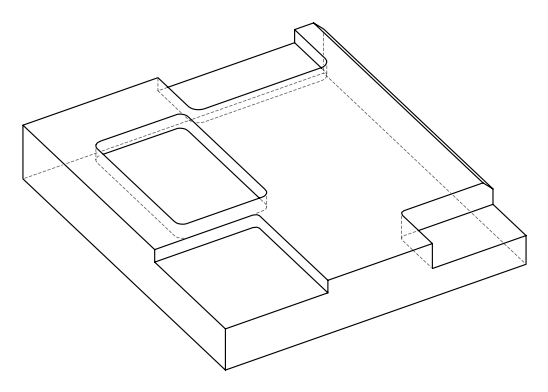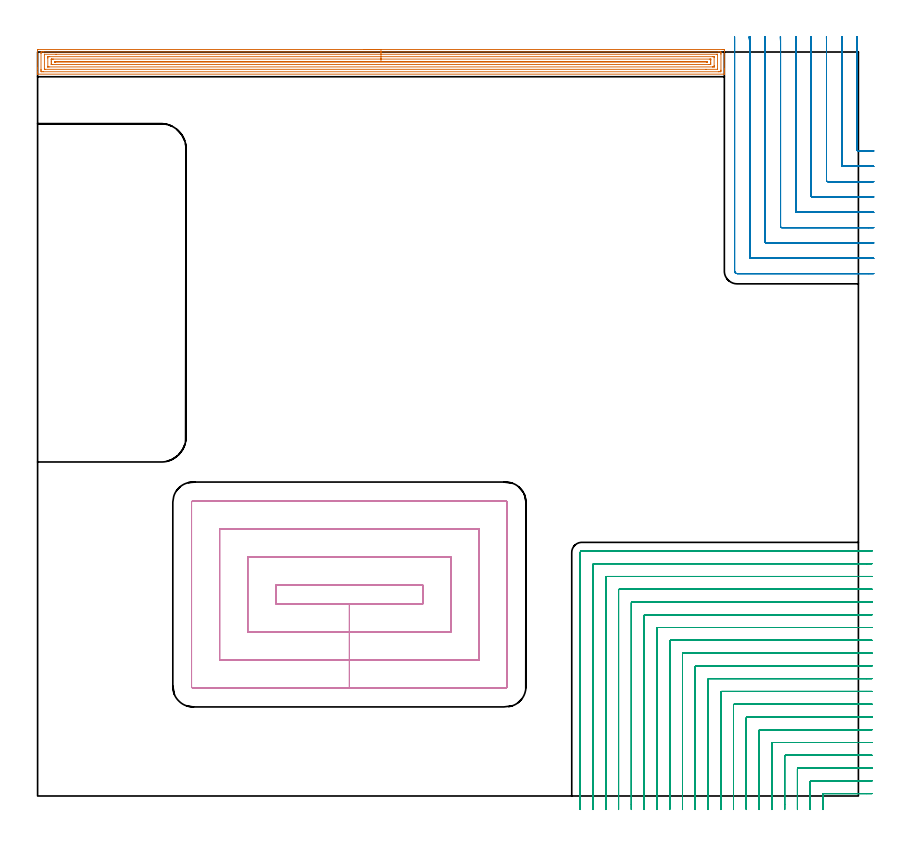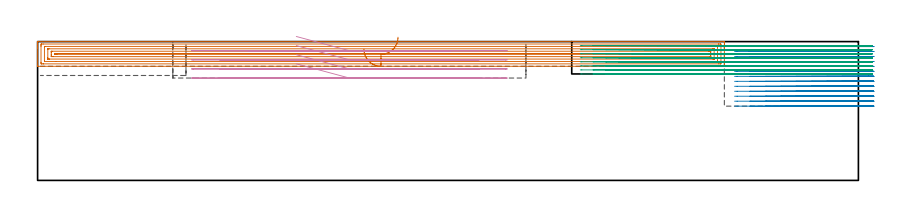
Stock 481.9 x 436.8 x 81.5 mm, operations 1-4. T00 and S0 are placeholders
(PLAN: 5 operations, 3 tool changes, 150.6 min)
(1 AREA_MILL | FG_CHAMFER_SURFACE | UGT0205_001 | 19.54 min | 43137 mm3)
(2 MILL_CORNER_NOTCH_RECTANGULAR | CORNER_NOTCH_RECTANGULAR | NXT0201_011 | Follow Part, ap 3, ae 75% | 38.18 min | 404735 mm3)
(3 MILL_CORNER_NOTCH_RECTANGULAR_1 | CORNER_NOTCH_RECTANGULAR_1 | NXT0201_013 | Follow Part, ap 2.5, ae 75% | 62.4 min | 475974 mm3)
(4 MILL_RECTANGULAR_POCKET | POCKET_RECTANGULAR_STRAIGHT | UGT0201_105 | Follow Part, ap 5.5, ae 75% | 13.49 min | 583080 mm3)
(5 MILL_SLOT | SLOT_PARTIAL_RECTANGULAR | UGT0201_105 | Follow Part, ap 5.5, ae 75% | 17.03 min | 342408 mm3)
(TOOL UGT0205_001 | Chamfer Mill 20 x 3 x 45 deg. | D20 FL50 Z2)
(TOOL NXT0201_011 | ENDMILL 12mm [2P460-1200-NA 1630] | D12 FL38 Z6)
(TOOL NXT0201_013 | ENDMILL 10mm | D10 FL30 Z4)
(TOOL UGT0201_105 | End Mill 22 mm | D22 FL25 Z2)
(OP 1 AREA_MILL)
G17 G21 G94 G90
T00 M6
G54
G17 G0 G90 X191.6 Y438.3 S1061 M3
G43 Z91.5 H0
Z77.
G94 G1 X191.638 Z76.128 F250.
X191.752 Z75.264
X191.941 Z74.412
X192.203 Z73.58
X192.537 Z72.774
X192.94 Z72.
X193.408 Z71.264
X193.94 Z70.572
X194.529 Z69.929
X195.172 Z69.34
X195.864 Z68.808
X196.6 Z68.34
X197.374 Z67.937
X198.18 Z67.603
X199.012 Z67.341
X199.863 Z67.152
X200.728 Z67.038
X201.6 Z67.
X402.008
X402.583 Y438.299 Z67.001
X403.153 Y438.294 Z67.004
X403.192 Y438.292 Z67.006
X403.197 Y437.726 Z67.571
X403.2 Y437.112 Z68.186
Y427.044 Z78.25
Y426.493 Z78.804
Y426.154 Z79.142
Y425.603 Z79.693
Y425.264 Z80.031
Y424.586 Z80.714
Y424.237 Z81.062
Y423.849 Z81.442
X403.19 Y423.803 Z81.488
X403.03 Y423.8 Z81.5
X0.17
X0.01 Y423.803 Z81.488
X0.007 Y423.847 Z81.445
X0. Y424.237 Z81.063
Y424.586 Z80.714
Y425.264 Z80.031
Y426.493 Z78.804
Y427.044 Z78.25
Y427.659 Z77.637
Y437.726 Z67.571
X0.002 Y438.004 Z67.293
X0.01 Y438.292 Z67.006
X0.298 Y438.299 Z66.999
X201.6 Y438.3 Z67.
Y436.886 Z68.414
X399.903
X400.751 Y436.882 Z68.418
X400.797 Y436.879 Z68.421
X401.19 Y436.836 Z68.464
X401.197 Y436.437 Z68.863
X401.199 Y435.946 Z69.354
X401.2 Y435.544 Z69.756
X401.199 Y426.154 Z79.146
X401.198 Y425.755 Z79.545
X401.19 Y425.264 Z80.036
X400.84 Y425.221 Z80.079
X400.797 Y425.218 Z80.082
X399.953 Y425.214 Z80.086
X399.903
X3.296
X2.449 Y425.218 Z80.082
X2.403 Y425.221 Z80.079
X2.01 Y425.264 Z80.036
X2.003 Y425.663 Z79.637
X2.001 Y426.154 Z79.146
X2. Y426.556 Z78.744
X2.001 Y435.946 Z69.354
X2.002 Y436.346 Z68.954
X2.01 Y436.836 Z68.464
X2.36 Y436.88 Z68.42
X2.403 Y436.882 Z68.418
X3.247 Y436.886 Z68.414
X3.296
X201.6
Y435.472 Z69.828
X398.593 Y435.471 Z69.829
X399.01 Y435.47 Z69.83
X399.149 Y435.467 Z69.833
X399.19 Y435.465 Z69.835
X399.195 Y435.371 Z69.929
X399.199 Y435.245 Z70.055
Y426.856 Z78.444
X399.19 Y426.667 Z78.633
X399.184 Y426.635 Z78.665
X399.166 Y426.632 Z78.668
X399.114 Y426.629 Z78.671
X392.407 Y426.628 Z78.672
X4.607 Y426.629 Z78.671
X4.19 Y426.63 Z78.67
X4.051 Y426.632 Z78.668
X4.01 Y426.635 Z78.665
X4.005 Y426.729 Z78.571
X4.001 Y426.855 Z78.445
Y435.244 Z70.056
X4.01 Y435.433 Z69.867
X4.016 Y435.466 Z69.834
X4.034 Y435.468 Z69.832
X4.085 Y435.471 Z69.829
X10.82 Y435.472 Z69.828
X201.6
Y434.057 Z71.243
X396.439
X397.134 Y434.055 Z71.245
X397.173 Y434.053 Z71.247
X397.189 Y434.051 Z71.249
X397.191 Y434.032 Z71.268
X397.196 Y433.928 Z71.372
X397.199 Y433.718 Z71.582
X397.2 Y428.848 Z76.452
X397.198 Y428.391 Z76.909
X397.195 Y428.175 Z77.125
X397.19 Y428.067 Z77.233
X397.187 Y428.049 Z77.251
X397.166 Y428.047 Z77.253
X397.113 Y428.045 Z77.255
X396.33 Y428.043 Z77.257
X396.222
X6.761
X6.066 Y428.045 Z77.255
X6.027 Y428.047 Z77.253
X6.011 Y428.049 Z77.251
X6.008 Y428.068 Z77.232
X6.004 Y428.173 Z77.127
X6.001 Y428.382 Z76.918
X6. Y433.252 Z72.048
X6.002 Y433.709 Z71.591
X6.005 Y433.925 Z71.375
X6.01 Y434.033 Z71.267
X6.013 Y434.051 Z71.249
X6.034 Y434.053 Z71.247
X6.087 Y434.055 Z71.245
X6.87 Y434.057 Z71.243
X6.978
X201.6
Y432.643 Z72.657
X394.544
X395.182 Y432.64 Z72.66
X395.185 Y432.637 Z72.663
X395.195 Y432.626 Z72.674
X395.198 Y432.385 Z72.915
X395.2 Y431.732 Z73.568
Y430.841 Z74.459
Y429.952 Z75.348
X395.197 Y429.715 Z75.585
X395.193 Y429.551 Z75.749
X395.19 Y429.476 Z75.824
X395.061 Y429.464 Z75.836
X394.8 Y429.46 Z75.84
X394.544 Y429.458 Z75.842
X393.909 Y429.457 Z75.843
X8.656
X8.018 Y429.46 Z75.84
X8.015 Y429.463 Z75.837
X8.005 Y429.474 Z75.826
X8.002 Y429.715 Z75.585
X8. Y430.368 Z74.932
Y431.259 Z74.041
Y432.149 Z73.151
X8.003 Y432.385 Z72.915
X8.006 Y432.549 Z72.751
X8.01 Y432.624 Z72.676
X8.139 Y432.636 Z72.664
X8.4 Y432.64 Z72.66
X8.656 Y432.642 Z72.658
X9.291 Y432.643 Z72.657
X201.6
Y431.229 Z74.071
X392.757 Y431.228 Z74.072
X393.026 Y431.227 Z74.073
X393.134 Y431.224 Z74.076
X393.182 Y431.222 Z74.078
X393.19 Y431.198 Z74.102
X393.198 Y431.056 Z74.244
Y430.992 Z74.308
X393.194 Y430.91 Z74.39
X393.19 Y430.878 Z74.422
X393.184 Y430.876 Z74.424
X393.158 Y430.874 Z74.426
X392.933 Y430.872 Z74.428
X392.757 Y430.871 Z74.429
X10.443
X10.174 Y430.873 Z74.427
X10.066 Y430.876 Z74.424
X10.018 Y430.878 Z74.422
X10.01 Y430.902 Z74.398
X10.004 Y431.042 Z74.258
X10.01 Y431.185 Z74.115
X10.016 Y431.222 Z74.078
X10.084 Y431.224 Z74.076
X10.443 Y431.227 Z74.073
X11.336 Y431.229 Z74.071
X201.6
X202.472 Z74.109
X203.336 Z74.223
X204.188 Z74.412
X205.02 Z74.674
X205.826 Z75.008
X206.6 Z75.411
X207.336 Z75.88
X208.028 Z76.411
X208.671 Z77.
X209.26 Z77.643
X209.791 Z78.335
X210.26 Z79.071
X210.663 Z79.845
X210.997 Z80.651
X211.259 Z81.483
X211.448 Z82.335
X211.562 Z83.2
X211.6 Z84.071
G0 Z91.5
M5
M2
(OP 2 MILL_CORNER_NOTCH_RECTANGULAR)
G17 G21 G94 G90
T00 M6
G54
G17 G0 G90 X481.12 Y445.799 S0 M3
G43 Z91.5 H1
Z78.585
G94 G1 X481.184 Y442.8 F250.
G2 X481.2 Y441.272 R72. F500.
G1 Y379.294
G3 X481.794 Y378.7 R0.6
G1 X487.9
X490.9 F250.
G0 Z91.5
X472.109 Y445.799
Z78.585
G1 X472.181 Y442.8
G2 X472.2 Y441.272 R63. F500.
G1 Y370.294
G3 X472.794 Y369.7 R0.6
G1 X487.9
X490.9 F250.
G0 Z91.5
X463.093 Y445.799
Z78.585
G1 X463.178 Y442.8
G2 X463.2 Y441.272 R54. F500.
G1 Y361.295
G3 X463.795 Y360.7 R0.6
G1 X487.9
X490.9 F250.
G0 Z91.5
X454.072 Y445.798
Z78.585
G1 X454.174 Y442.8
G2 X454.2 Y441.272 R45. F500.
G1 Y352.295
G3 X454.795 Y351.7 R0.6
G1 X487.9
X490.9 F250.
G0 Z91.5
X445.04 Y445.797
Z78.585
G1 X445.168 Y442.8
G2 X445.2 Y441.272 R36. F500.
G1 Y343.295
G3 X445.795 Y342.7 R0.6
G1 X487.9
X490.9 F250.
G0 Z91.5
X435.987 Y445.795
Z78.585
G1 X436.157 Y442.8
G2 X436.2 Y441.272 R27. F500.
G1 Y334.295
G3 X436.795 Y333.7 R0.6
G1 X487.9
X490.9 F250.
G0 Z91.5
X426.88 Y445.789
Z78.585
G1 X427.135 Y442.8
G2 X427.2 Y441.272 R18. F500.
G1 Y325.296
G3 X427.796 Y324.7 R0.6
G1 X487.9
X490.9 F250.
G0 Z91.5
X417.56 Y445.756
Z78.585
G1 X418.069 Y442.8
G2 X418.2 Y441.272 R9. F500.
G1 Y316.296
G3 X418.796 Y315.7 R0.6
G1 X487.9
X490.9 F250.
G0 Z91.5
X409.2 Y444.272
Z78.585
G1 Y441.272
Y308.2 F500.
G3 X410.7 Y306.7 R1.5
G1 X487.9
X490.9 F250.
G0 Z91.5
X481.124 Y445.799
Z75.669
G1 X481.185 Y442.8
G2 X481.2 Y441.333 R72. F500.
G1 Y379.294
G3 X481.794 Y378.7 R0.6
G1 X487.9
X490.9 F250.
G0 Z91.5
X472.113 Y445.799
Z75.669
G1 X472.183 Y442.8
G2 X472.2 Y441.333 R63. F500.
G1 Y370.294
G3 X472.794 Y369.7 R0.6
G1 X487.9
X490.9 F250.
G0 Z91.5
X463.099 Y445.799
Z75.669
G1 X463.18 Y442.8
G2 X463.2 Y441.333 R54. F500.
G1 Y361.295
G3 X463.795 Y360.7 R0.6
G1 X487.9
X490.9 F250.
G0 Z91.5
X454.078 Y445.798
Z75.669
G1 X454.176 Y442.8
G2 X454.2 Y441.333 R45. F500.
G1 Y352.295
G3 X454.795 Y351.7 R0.6
G1 X487.9
X490.9 F250.
G0 Z91.5
X445.048 Y445.797
Z75.669
G1 X445.17 Y442.8
G2 X445.2 Y441.333 R36. F500.
G1 Y343.295
G3 X445.795 Y342.7 R0.6
G1 X487.9
X490.9 F250.
G0 Z91.5
X435.997 Y445.796
Z75.669
G1 X436.16 Y442.8
G2 X436.2 Y441.333 R27. F500.
G1 Y334.295
G3 X436.795 Y333.7 R0.6
G1 X487.9
X490.9 F250.
G0 Z91.5
X426.896 Y445.79
Z75.669
G1 X427.14 Y442.8
G2 X427.2 Y441.333 R18. F500.
G1 Y325.296
G3 X427.796 Y324.7 R0.6
G1 X487.9
X490.9 F250.
G0 Z91.5
X417.591 Y445.76
Z75.669
G1 X418.08 Y442.8
G2 X418.2 Y441.333 R9. F500.
G1 Y316.296
G3 X418.796 Y315.7 R0.6
G1 X487.9
X490.9 F250.
G0 Z91.5
X409.2 Y444.333
Z75.669
G1 Y441.333
Y308.2 F500.
G3 X410.7 Y306.7 R1.5
G1 X487.9
X490.9 F250.
G0 Z91.5
X481.195 Y445.8
Z72.754
G1 X481.2 Y442.8
Y442.691 F500.
Y379.294
G3 X481.794 Y378.7 R0.6
G1 X487.9
X490.9 F250.
G0 Z91.5
X472.195 Y445.8
Z72.754
G1 X472.2 Y442.8
Y442.691 F500.
Y370.294
G3 X472.794 Y369.7 R0.6
G1 X487.9
X490.9 F250.
G0 Z91.5
X463.194 Y445.8
Z72.754
G1 X463.2 Y442.8
Y442.691 F500.
Y361.295
G3 X463.795 Y360.7 R0.6
G1 X487.9
X490.9 F250.
G0 Z91.5
X454.193 Y445.8
Z72.754
G1 X454.2 Y442.8
Y442.691 F500.
Y352.295
G3 X454.795 Y351.7 R0.6
G1 X487.9
X490.9 F250.
G0 Z91.5
X445.191 Y445.8
Z72.754
G1 X445.2 Y442.8
Y442.691 F500.
Y343.295
G3 X445.795 Y342.7 R0.6
G1 X487.9
X490.9 F250.
G0 Z91.5
X436.188 Y445.8
Z72.754
G1 X436.2 Y442.8
Y442.691 F500.
Y334.295
G3 X436.795 Y333.7 R0.6
G1 X487.9
X490.9 F250.
G0 Z91.5
X427.182 Y445.8
Z72.754
G1 X427.2 Y442.8
Y442.691 F500.
Y325.296
G3 X427.796 Y324.7 R0.6
G1 X487.9
X490.9 F250.
G0 Z91.5
X418.163 Y445.8
Z72.754
G1 X418.199 Y442.8
X418.2 Y442.691 F500.
Y316.296
G3 X418.796 Y315.7 R0.6
G1 X487.9
X490.9 F250.
G0 Z91.5
X409.2 Y445.691
Z72.754
G1 Y442.691
Y308.2 F500.
G3 X410.7 Y306.7 R1.5
G1 X487.9
X490.9 F250.
G0 Z91.5
X481.2 Y445.8
Z69.838
G1 Y442.8
Y379.294 F500.
G3 X481.794 Y378.7 R0.6
G1 X487.9
X490.9 F250.
G0 Z91.5
X472.2 Y445.8
Z69.838
G1 Y442.8
Y370.294 F500.
G3 X472.794 Y369.7 R0.6
G1 X487.9
X490.9 F250.
G0 Z91.5
X463.2 Y445.8
Z69.838
G1 Y442.8
Y361.295 F500.
G3 X463.795 Y360.7 R0.6
G1 X487.9
X490.9 F250.
G0 Z91.5
X454.2 Y445.8
Z69.838
G1 Y442.8
Y352.295 F500.
G3 X454.795 Y351.7 R0.6
G1 X487.9
X490.9 F250.
G0 Z91.5
X445.2 Y445.8
Z69.838
G1 Y442.8
Y343.295 F500.
G3 X445.795 Y342.7 R0.6
G1 X487.9
X490.9 F250.
G0 Z91.5
X436.2 Y445.8
Z69.838
G1 Y442.8
Y334.295 F500.
G3 X436.795 Y333.7 R0.6
G1 X487.9
X490.9 F250.
G0 Z91.5
X427.2 Y445.8
Z69.838
G1 Y442.8
Y325.296 F500.
G3 X427.796 Y324.7 R0.6
G1 X487.9
X490.9 F250.
G0 Z91.5
X418.2 Y445.8
Z69.838
G1 Y442.8
Y316.296 F500.
G3 X418.796 Y315.7 R0.6
G1 X487.9
X490.9 F250.
G0 Z91.5
X409.2 Y445.8
Z69.838
G1 Y442.8
Y308.2 F500.
G3 X410.7 Y306.7 R1.5
G1 X487.9
X490.9 F250.
G0 Z91.5
X481.2 Y445.8
Z66.923
G1 Y442.8
Y379.294 F500.
G3 X481.794 Y378.7 R0.6
G1 X487.9
X490.9 F250.
G0 Z91.5
X472.2 Y445.8
Z66.923
G1 Y442.8
Y370.294 F500.
G3 X472.794 Y369.7 R0.6
G1 X487.9
X490.9 F250.
G0 Z91.5
X463.2 Y445.8
Z66.923
G1 Y442.8
Y361.295 F500.
G3 X463.795 Y360.7 R0.6
G1 X487.9
X490.9 F250.
G0 Z91.5
X454.2 Y445.8
Z66.923
G1 Y442.8
Y352.295 F500.
G3 X454.795 Y351.7 R0.6
G1 X487.9
X490.9 F250.
G0 Z91.5
X445.2 Y445.8
Z66.923
G1 Y442.8
Y343.295 F500.
G3 X445.795 Y342.7 R0.6
G1 X487.9
X490.9 F250.
G0 Z91.5
X436.2 Y445.8
Z66.923
G1 Y442.8
Y334.295 F500.
G3 X436.795 Y333.7 R0.6
G1 X487.9
X490.9 F250.
G0 Z91.5
X427.2 Y445.8
Z66.923
G1 Y442.8
Y325.296 F500.
G3 X427.796 Y324.7 R0.6
G1 X487.9
X490.9 F250.
G0 Z91.5
X418.2 Y445.8
Z66.923
G1 Y442.8
Y316.296 F500.
G3 X418.796 Y315.7 R0.6
G1 X487.9
X490.9 F250.
G0 Z91.5
X409.2 Y445.8
Z66.923
G1 Y442.8
Y308.2 F500.
G3 X410.7 Y306.7 R1.5
G1 X487.9
X490.9 F250.
G0 Z91.5
X481.2 Y445.8
Z64.008
G1 Y442.8
Y379.294 F500.
G3 X481.794 Y378.7 R0.6
G1 X487.9
X490.9 F250.
G0 Z91.5
X472.2 Y445.8
Z64.008
G1 Y442.8
Y370.294 F500.
G3 X472.794 Y369.7 R0.6
G1 X487.9
X490.9 F250.
G0 Z91.5
X463.2 Y445.8
Z64.008
G1 Y442.8
Y361.295 F500.
G3 X463.795 Y360.7 R0.6
G1 X487.9
X490.9 F250.
G0 Z91.5
X454.2 Y445.8
Z64.008
G1 Y442.8
Y352.295 F500.
G3 X454.795 Y351.7 R0.6
G1 X487.9
X490.9 F250.
G0 Z91.5
X445.2 Y445.8
Z64.008
G1 Y442.8
Y343.295 F500.
G3 X445.795 Y342.7 R0.6
G1 X487.9
X490.9 F250.
G0 Z91.5
X436.2 Y445.8
Z64.008
G1 Y442.8
Y334.295 F500.
G3 X436.795 Y333.7 R0.6
G1 X487.9
X490.9 F250.
G0 Z91.5
X427.2 Y445.8
Z64.008
G1 Y442.8
Y325.296 F500.
G3 X427.796 Y324.7 R0.6
G1 X487.9
X490.9 F250.
G0 Z91.5
X418.2 Y445.8
Z64.008
G1 Y442.8
Y316.296 F500.
G3 X418.796 Y315.7 R0.6
G1 X487.9
X490.9 F250.
G0 Z91.5
X409.2 Y445.8
Z64.008
G1 Y442.8
Y308.2 F500.
G3 X410.7 Y306.7 R1.5
G1 X487.9
X490.9 F250.
G0 Z91.5
X481.2 Y445.8
Z61.092
G1 Y442.8
Y379.294 F500.
G3 X481.794 Y378.7 R0.6
G1 X487.9
X490.9 F250.
G0 Z91.5
X472.2 Y445.8
Z61.092
G1 Y442.8
Y370.294 F500.
G3 X472.794 Y369.7 R0.6
G1 X487.9
X490.9 F250.
G0 Z91.5
X463.2 Y445.8
Z61.092
G1 Y442.8
Y361.295 F500.
G3 X463.795 Y360.7 R0.6
G1 X487.9
X490.9 F250.
G0 Z91.5
X454.2 Y445.8
Z61.092
G1 Y442.8
Y352.295 F500.
G3 X454.795 Y351.7 R0.6
G1 X487.9
X490.9 F250.
G0 Z91.5
X445.2 Y445.8
Z61.092
G1 Y442.8
Y343.295 F500.
G3 X445.795 Y342.7 R0.6
G1 X487.9
X490.9 F250.
G0 Z91.5
X436.2 Y445.8
Z61.092
G1 Y442.8
Y334.295 F500.
G3 X436.795 Y333.7 R0.6
G1 X487.9
X490.9 F250.
G0 Z91.5
X427.2 Y445.8
Z61.092
G1 Y442.8
Y325.296 F500.
G3 X427.796 Y324.7 R0.6
G1 X487.9
X490.9 F250.
G0 Z91.5
X418.2 Y445.8
Z61.092
G1 Y442.8
Y316.296 F500.
G3 X418.796 Y315.7 R0.6
G1 X487.9
X490.9 F250.
G0 Z91.5
X409.2 Y445.8
Z61.092
G1 Y442.8
Y308.2 F500.
G3 X410.7 Y306.7 R1.5
G1 X487.9
X490.9 F250.
G0 Z91.5
X481.2 Y445.8
Z58.177
G1 Y442.8
Y379.294 F500.
G3 X481.794 Y378.7 R0.6
G1 X487.9
X490.9 F250.
G0 Z91.5
X472.2 Y445.8
Z58.177
G1 Y442.8
Y370.294 F500.
G3 X472.794 Y369.7 R0.6
G1 X487.9
X490.9 F250.
G0 Z91.5
X463.2 Y445.8
Z58.177
G1 Y442.8
Y361.295 F500.
G3 X463.795 Y360.7 R0.6
G1 X487.9
X490.9 F250.
G0 Z91.5
X454.2 Y445.8
Z58.177
G1 Y442.8
Y352.295 F500.
G3 X454.795 Y351.7 R0.6
G1 X487.9
X490.9 F250.
G0 Z91.5
X445.2 Y445.8
Z58.177
G1 Y442.8
Y343.295 F500.
G3 X445.795 Y342.7 R0.6
G1 X487.9
X490.9 F250.
G0 Z91.5
X436.2 Y445.8
Z58.177
G1 Y442.8
Y334.295 F500.
G3 X436.795 Y333.7 R0.6
G1 X487.9
X490.9 F250.
G0 Z91.5
X427.2 Y445.8
Z58.177
G1 Y442.8
Y325.296 F500.
G3 X427.796 Y324.7 R0.6
G1 X487.9
X490.9 F250.
G0 Z91.5
X418.2 Y445.8
Z58.177
G1 Y442.8
Y316.296 F500.
G3 X418.796 Y315.7 R0.6
G1 X487.9
X490.9 F250.
G0 Z91.5
X409.2 Y445.8
Z58.177
G1 Y442.8
Y308.2 F500.
G3 X410.7 Y306.7 R1.5
G1 X487.9
X490.9 F250.
G0 Z91.5
X481.2 Y445.8
Z55.262
G1 Y442.8
Y379.294 F500.
G3 X481.794 Y378.7 R0.6
G1 X487.9
X490.9 F250.
G0 Z91.5
X472.2 Y445.8
Z55.262
G1 Y442.8
Y370.294 F500.
G3 X472.794 Y369.7 R0.6
G1 X487.9
X490.9 F250.
G0 Z91.5
X463.2 Y445.8
Z55.262
G1 Y442.8
Y361.295 F500.
G3 X463.795 Y360.7 R0.6
G1 X487.9
X490.9 F250.
G0 Z91.5
X454.2 Y445.8
Z55.262
G1 Y442.8
Y352.295 F500.
G3 X454.795 Y351.7 R0.6
G1 X487.9
X490.9 F250.
G0 Z91.5
X445.2 Y445.8
Z55.262
G1 Y442.8
Y343.295 F500.
G3 X445.795 Y342.7 R0.6
G1 X487.9
X490.9 F250.
G0 Z91.5
X436.2 Y445.8
Z55.262
G1 Y442.8
Y334.295 F500.
G3 X436.795 Y333.7 R0.6
G1 X487.9
X490.9 F250.
G0 Z91.5
X427.2 Y445.8
Z55.262
G1 Y442.8
Y325.296 F500.
G3 X427.796 Y324.7 R0.6
G1 X487.9
X490.9 F250.
G0 Z91.5
X418.2 Y445.8
Z55.262
G1 Y442.8
Y316.296 F500.
G3 X418.796 Y315.7 R0.6
G1 X487.9
X490.9 F250.
G0 Z91.5
X409.2 Y445.8
Z55.262
G1 Y442.8
Y308.2 F500.
G3 X410.7 Y306.7 R1.5
G1 X487.9
X490.9 F250.
G0 Z91.5
X481.2 Y445.8
Z52.346
G1 Y442.8
Y379.294 F500.
G3 X481.794 Y378.7 R0.6
G1 X487.9
X490.9 F250.
G0 Z91.5
X472.2 Y445.8
Z52.346
G1 Y442.8
Y370.294 F500.
G3 X472.794 Y369.7 R0.6
G1 X487.9
X490.9 F250.
G0 Z91.5
X463.2 Y445.8
Z52.346
G1 Y442.8
Y361.295 F500.
G3 X463.795 Y360.7 R0.6
G1 X487.9
X490.9 F250.
G0 Z91.5
X454.2 Y445.8
Z52.346
G1 Y442.8
Y352.295 F500.
G3 X454.795 Y351.7 R0.6
G1 X487.9
X490.9 F250.
G0 Z91.5
X445.2 Y445.8
Z52.346
G1 Y442.8
Y343.295 F500.
G3 X445.795 Y342.7 R0.6
G1 X487.9
X490.9 F250.
G0 Z91.5
X436.2 Y445.8
Z52.346
G1 Y442.8
Y334.295 F500.
G3 X436.795 Y333.7 R0.6
G1 X487.9
X490.9 F250.
G0 Z91.5
X427.2 Y445.8
Z52.346
G1 Y442.8
Y325.296 F500.
G3 X427.796 Y324.7 R0.6
G1 X487.9
X490.9 F250.
G0 Z91.5
X418.2 Y445.8
Z52.346
G1 Y442.8
Y316.296 F500.
G3 X418.796 Y315.7 R0.6
G1 X487.9
X490.9 F250.
G0 Z91.5
X409.2 Y445.8
Z52.346
G1 Y442.8
Y308.2 F500.
G3 X410.7 Y306.7 R1.5
G1 X487.9
X490.9 F250.
G0 Z91.5
X481.2 Y445.8
Z49.431
G1 Y442.8
Y379.294 F500.
G3 X481.794 Y378.7 R0.6
G1 X487.9
X490.9 F250.
G0 Z91.5
X472.2 Y445.8
Z49.431
G1 Y442.8
Y370.294 F500.
G3 X472.794 Y369.7 R0.6
G1 X487.9
X490.9 F250.
G0 Z91.5
X463.2 Y445.8
Z49.431
G1 Y442.8
Y361.295 F500.
G3 X463.795 Y360.7 R0.6
G1 X487.9
X490.9 F250.
G0 Z91.5
X454.2 Y445.8
Z49.431
G1 Y442.8
Y352.295 F500.
G3 X454.795 Y351.7 R0.6
G1 X487.9
X490.9 F250.
G0 Z91.5
X445.2 Y445.8
Z49.431
G1 Y442.8
Y343.295 F500.
G3 X445.795 Y342.7 R0.6
G1 X487.9
X490.9 F250.
G0 Z91.5
X436.2 Y445.8
Z49.431
G1 Y442.8
Y334.295 F500.
G3 X436.795 Y333.7 R0.6
G1 X487.9
X490.9 F250.
G0 Z91.5
X427.2 Y445.8
Z49.431
G1 Y442.8
Y325.296 F500.
G3 X427.796 Y324.7 R0.6
G1 X487.9
X490.9 F250.
G0 Z91.5
X418.2 Y445.8
Z49.431
G1 Y442.8
Y316.296 F500.
G3 X418.796 Y315.7 R0.6
G1 X487.9
X490.9 F250.
G0 Z91.5
X409.2 Y445.8
Z49.431
G1 Y442.8
Y308.2 F500.
G3 X410.7 Y306.7 R1.5
G1 X487.9
X490.9 F250.
G0 Z91.5
X481.2 Y445.8
Z46.515
G1 Y442.8
Y379.294 F500.
G3 X481.794 Y378.7 R0.6
G1 X487.9
X490.9 F250.
G0 Z91.5
X472.2 Y445.8
Z46.515
G1 Y442.8
Y370.294 F500.
G3 X472.794 Y369.7 R0.6
G1 X487.9
X490.9 F250.
G0 Z91.5
X463.2 Y445.8
Z46.515
G1 Y442.8
Y361.295 F500.
G3 X463.795 Y360.7 R0.6
G1 X487.9
X490.9 F250.
G0 Z91.5
X454.2 Y445.8
Z46.515
G1 Y442.8
Y352.295 F500.
G3 X454.795 Y351.7 R0.6
G1 X487.9
X490.9 F250.
G0 Z91.5
X445.2 Y445.8
Z46.515
G1 Y442.8
Y343.295 F500.
G3 X445.795 Y342.7 R0.6
G1 X487.9
X490.9 F250.
G0 Z91.5
X436.2 Y445.8
Z46.515
G1 Y442.8
Y334.295 F500.
G3 X436.795 Y333.7 R0.6
G1 X487.9
X490.9 F250.
G0 Z91.5
X427.2 Y445.8
Z46.515
G1 Y442.8
Y325.296 F500.
G3 X427.796 Y324.7 R0.6
G1 X487.9
X490.9 F250.
G0 Z91.5
X418.2 Y445.8
Z46.515
G1 Y442.8
Y316.296 F500.
G3 X418.796 Y315.7 R0.6
G1 X487.9
X490.9 F250.
G0 Z91.5
X409.2 Y445.8
Z46.515
G1 Y442.8
Y308.2 F500.
G3 X410.7 Y306.7 R1.5
G1 X487.9
X490.9 F250.
G0 Z91.5
X481.2 Y445.8
Z43.6
G1 Y442.8
Y379.294 F500.
G3 X481.794 Y378.7 R0.6
G1 X487.9
X490.9 F250.
G0 Z91.5
X472.2 Y445.8
Z43.6
G1 Y442.8
Y370.294 F500.
G3 X472.794 Y369.7 R0.6
G1 X487.9
X490.9 F250.
G0 Z91.5
X463.2 Y445.8
Z43.6
G1 Y442.8
Y361.295 F500.
G3 X463.795 Y360.7 R0.6
G1 X487.9
X490.9 F250.
G0 Z91.5
X454.2 Y445.8
Z43.6
G1 Y442.8
Y352.295 F500.
G3 X454.795 Y351.7 R0.6
G1 X487.9
X490.9 F250.
G0 Z91.5
X445.2 Y445.8
Z43.6
G1 Y442.8
Y343.295 F500.
G3 X445.795 Y342.7 R0.6
G1 X487.9
X490.9 F250.
G0 Z91.5
X436.2 Y445.8
Z43.6
G1 Y442.8
Y334.295 F500.
G3 X436.795 Y333.7 R0.6
G1 X487.9
X490.9 F250.
G0 Z91.5
X427.2 Y445.8
Z43.6
G1 Y442.8
Y325.296 F500.
G3 X427.796 Y324.7 R0.6
G1 X487.9
X490.9 F250.
G0 Z91.5
X418.2 Y445.8
Z43.6
G1 Y442.8
Y316.296 F500.
G3 X418.796 Y315.7 R0.6
G1 X487.9
X490.9 F250.
G0 Z91.5
X409.2 Y445.8
Z43.6
G1 Y442.8
Y308.2 F500.
G3 X410.7 Y306.7 R1.5
G1 X487.9
X490.9 F250.
G0 Z91.5
M5
M2
(OP 3 MILL_CORNER_NOTCH_RECTANGULAR_1)
G17 G21 G94 G90
T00 M6
G54
G17 G0 G90 X489.9 Y1.4 S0 M3
G43 Z91.5 H0
Z79.125
G94 G1 X486.9 F250.
X461.591 F500.
G3 X461.1 Y0.909 R0.5
G1 Y-5.
Y-8. F250.
G0 Z91.5
X489.9 Y8.9
Z79.125
G1 X486.9
X454.091 F500.
G3 X453.6 Y8.409 R0.5
G1 Y-5.
Y-8. F250.
G0 Z91.5
X489.9 Y16.4
Z79.125
G1 X486.9
X446.592 F500.
G3 X446.1 Y15.908 R0.5
G1 Y-5.
Y-8. F250.
G0 Z91.5
X489.9 Y23.9
Z79.125
G1 X486.9
X439.092 F500.
G3 X438.6 Y23.408 R0.5
G1 Y-5.
Y-8. F250.
G0 Z91.5
X489.9 Y31.4
Z79.125
G1 X486.9
X431.592 F500.
G3 X431.1 Y30.908 R0.5
G1 Y-5.
Y-8. F250.
G0 Z91.5
X489.9 Y38.9
Z79.125
G1 X486.9
X424.093 F500.
G3 X423.6 Y38.407 R0.5
G1 Y-5.
Y-8. F250.
G0 Z91.5
X489.9 Y46.4
Z79.125
G1 X486.9
X416.593 F500.
G3 X416.1 Y45.907 R0.5
G1 Y-5.
Y-8. F250.
G0 Z91.5
X489.9 Y53.9
Z79.125
G1 X486.9
X409.093 F500.
G3 X408.6 Y53.407 R0.5
G1 Y-5.
Y-8. F250.
G0 Z91.5
X489.9 Y61.4
Z79.125
G1 X486.9
X401.594 F500.
G3 X401.1 Y60.906 R0.5
G1 Y-5.
Y-8. F250.
G0 Z91.5
X489.9 Y68.9
Z79.125
G1 X486.9
X394.094 F500.
G3 X393.6 Y68.406 R0.5
G1 Y-5.
Y-8. F250.
G0 Z91.5
X489.9 Y76.4
Z79.125
G1 X486.9
X386.594 F500.
G3 X386.1 Y75.906 R0.5
G1 Y-5.
Y-8. F250.
G0 Z91.5
X489.9 Y83.9
Z79.125
G1 X486.9
X379.094 F500.
G3 X378.6 Y83.406 R0.5
G1 Y-5.
Y-8. F250.
G0 Z91.5
X489.9 Y91.4
Z79.125
G1 X486.9
X371.595 F500.
G3 X371.1 Y90.905 R0.5
G1 Y-5.
Y-8. F250.
G0 Z91.5
X489.9 Y98.9
Z79.125
G1 X486.9
X364.095 F500.
G3 X363.6 Y98.405 R0.5
G1 Y-5.
Y-8. F250.
G0 Z91.5
X489.9 Y106.4
Z79.125
G1 X486.9
X356.595 F500.
G3 X356.1 Y105.905 R0.5
G1 Y-5.
Y-8. F250.
G0 Z91.5
X489.9 Y113.9
Z79.125
G1 X486.9
X349.096 F500.
G3 X348.6 Y113.404 R0.5
G1 Y-5.
Y-8. F250.
G0 Z91.5
X489.9 Y121.4
Z79.125
G1 X486.9
X341.596 F500.
G3 X341.1 Y120.904 R0.5
G1 Y-5.
Y-8. F250.
G0 Z91.5
X489.9 Y128.9
Z79.125
G1 X486.9
X334.096 F500.
G3 X333.6 Y128.404 R0.5
G1 Y-5.
Y-8. F250.
G0 Z91.5
X489.9 Y136.4
Z79.125
G1 X486.9
X326.596 F500.
G3 X326.1 Y135.904 R0.5
G1 Y-5.
Y-8. F250.
G0 Z91.5
X489.9 Y143.9
Z79.125
G1 X486.9
X319.5 F500.
G3 X318.6 Y143. R0.9
G1 Y-5.
Y-8. F250.
G0 Z91.5
X489.9 Y1.4
Z76.75
G1 X486.9
X461.591 F500.
G3 X461.1 Y0.909 R0.5
G1 Y-5.
Y-8. F250.
G0 Z91.5
X489.9 Y8.9
Z76.75
G1 X486.9
X454.091 F500.
G3 X453.6 Y8.409 R0.5
G1 Y-5.
Y-8. F250.
G0 Z91.5
X489.9 Y16.4
Z76.75
G1 X486.9
X446.592 F500.
G3 X446.1 Y15.908 R0.5
G1 Y-5.
Y-8. F250.
G0 Z91.5
X489.9 Y23.9
Z76.75
G1 X486.9
X439.092 F500.
G3 X438.6 Y23.408 R0.5
G1 Y-5.
Y-8. F250.
G0 Z91.5
X489.9 Y31.4
Z76.75
G1 X486.9
X431.592 F500.
G3 X431.1 Y30.908 R0.5
G1 Y-5.
Y-8. F250.
G0 Z91.5
X489.9 Y38.9
Z76.75
G1 X486.9
X424.093 F500.
G3 X423.6 Y38.407 R0.5
G1 Y-5.
Y-8. F250.
G0 Z91.5
X489.9 Y46.4
Z76.75
G1 X486.9
X416.593 F500.
G3 X416.1 Y45.907 R0.5
G1 Y-5.
Y-8. F250.
G0 Z91.5
X489.9 Y53.9
Z76.75
G1 X486.9
X409.093 F500.
G3 X408.6 Y53.407 R0.5
G1 Y-5.
Y-8. F250.
G0 Z91.5
X489.9 Y61.4
Z76.75
G1 X486.9
X401.594 F500.
G3 X401.1 Y60.906 R0.5
G1 Y-5.
Y-8. F250.
G0 Z91.5
X489.9 Y68.9
Z76.75
G1 X486.9
X394.094 F500.
G3 X393.6 Y68.406 R0.5
G1 Y-5.
Y-8. F250.
G0 Z91.5
X489.9 Y76.4
Z76.75
G1 X486.9
X386.594 F500.
G3 X386.1 Y75.906 R0.5
G1 Y-5.
Y-8. F250.
G0 Z91.5
X489.9 Y83.9
Z76.75
G1 X486.9
X379.094 F500.
G3 X378.6 Y83.406 R0.5
G1 Y-5.
Y-8. F250.
G0 Z91.5
X489.9 Y91.4
Z76.75
G1 X486.9
X371.595 F500.
G3 X371.1 Y90.905 R0.5
G1 Y-5.
Y-8. F250.
G0 Z91.5
X489.9 Y98.9
Z76.75
G1 X486.9
X364.095 F500.
G3 X363.6 Y98.405 R0.5
G1 Y-5.
Y-8. F250.
G0 Z91.5
X489.9 Y106.4
Z76.75
G1 X486.9
X356.595 F500.
G3 X356.1 Y105.905 R0.5
G1 Y-5.
Y-8. F250.
G0 Z91.5
X489.9 Y113.9
Z76.75
G1 X486.9
X349.096 F500.
G3 X348.6 Y113.404 R0.5
G1 Y-5.
Y-8. F250.
G0 Z91.5
X489.9 Y121.4
Z76.75
G1 X486.9
X341.596 F500.
G3 X341.1 Y120.904 R0.5
G1 Y-5.
Y-8. F250.
G0 Z91.5
X489.9 Y128.9
Z76.75
G1 X486.9
X334.096 F500.
G3 X333.6 Y128.404 R0.5
G1 Y-5.
Y-8. F250.
G0 Z91.5
X489.9 Y136.4
Z76.75
G1 X486.9
X326.596 F500.
G3 X326.1 Y135.904 R0.5
G1 Y-5.
Y-8. F250.
G0 Z91.5
X489.9 Y143.9
Z76.75
G1 X486.9
X319.5 F500.
G3 X318.6 Y143. R0.9
G1 Y-5.
Y-8. F250.
G0 Z91.5
X489.9 Y1.4
Z74.375
G1 X486.9
X461.591 F500.
G3 X461.1 Y0.909 R0.5
G1 Y-5.
Y-8. F250.
G0 Z91.5
X489.9 Y8.9
Z74.375
G1 X486.9
X454.091 F500.
G3 X453.6 Y8.409 R0.5
G1 Y-5.
Y-8. F250.
G0 Z91.5
X489.9 Y16.4
Z74.375
G1 X486.9
X446.592 F500.
G3 X446.1 Y15.908 R0.5
G1 Y-5.
Y-8. F250.
G0 Z91.5
X489.9 Y23.9
Z74.375
G1 X486.9
X439.092 F500.
G3 X438.6 Y23.408 R0.5
G1 Y-5.
Y-8. F250.
G0 Z91.5
X489.9 Y31.4
Z74.375
G1 X486.9
X431.592 F500.
G3 X431.1 Y30.908 R0.5
G1 Y-5.
Y-8. F250.
G0 Z91.5
X489.9 Y38.9
Z74.375
G1 X486.9
X424.093 F500.
G3 X423.6 Y38.407 R0.5
G1 Y-5.
Y-8. F250.
G0 Z91.5
X489.9 Y46.4
Z74.375
G1 X486.9
X416.593 F500.
G3 X416.1 Y45.907 R0.5
G1 Y-5.
Y-8. F250.
G0 Z91.5
X489.9 Y53.9
Z74.375
G1 X486.9
X409.093 F500.
G3 X408.6 Y53.407 R0.5
G1 Y-5.
Y-8. F250.
G0 Z91.5
X489.9 Y61.4
Z74.375
G1 X486.9
X401.594 F500.
G3 X401.1 Y60.906 R0.5
G1 Y-5.
Y-8. F250.
G0 Z91.5
X489.9 Y68.9
Z74.375
G1 X486.9
X394.094 F500.
G3 X393.6 Y68.406 R0.5
G1 Y-5.
Y-8. F250.
G0 Z91.5
X489.9 Y76.4
Z74.375
G1 X486.9
X386.594 F500.
G3 X386.1 Y75.906 R0.5
G1 Y-5.
Y-8. F250.
G0 Z91.5
X489.9 Y83.9
Z74.375
G1 X486.9
X379.094 F500.
G3 X378.6 Y83.406 R0.5
G1 Y-5.
Y-8. F250.
G0 Z91.5
X489.9 Y91.4
Z74.375
G1 X486.9
X371.595 F500.
G3 X371.1 Y90.905 R0.5
G1 Y-5.
Y-8. F250.
G0 Z91.5
X489.9 Y98.9
Z74.375
G1 X486.9
X364.095 F500.
G3 X363.6 Y98.405 R0.5
G1 Y-5.
Y-8. F250.
G0 Z91.5
X489.9 Y106.4
Z74.375
G1 X486.9
X356.595 F500.
G3 X356.1 Y105.905 R0.5
G1 Y-5.
Y-8. F250.
G0 Z91.5
X489.9 Y113.9
Z74.375
G1 X486.9
X349.096 F500.
G3 X348.6 Y113.404 R0.5
G1 Y-5.
Y-8. F250.
G0 Z91.5
X489.9 Y121.4
Z74.375
G1 X486.9
X341.596 F500.
G3 X341.1 Y120.904 R0.5
G1 Y-5.
Y-8. F250.
G0 Z91.5
X489.9 Y128.9
Z74.375
G1 X486.9
X334.096 F500.
G3 X333.6 Y128.404 R0.5
G1 Y-5.
Y-8. F250.
G0 Z91.5
X489.9 Y136.4
Z74.375
G1 X486.9
X326.596 F500.
G3 X326.1 Y135.904 R0.5
G1 Y-5.
Y-8. F250.
G0 Z91.5
X489.9 Y143.9
Z74.375
G1 X486.9
X319.5 F500.
G3 X318.6 Y143. R0.9
G1 Y-5.
Y-8. F250.
G0 Z91.5
X489.9 Y1.4
Z72.
G1 X486.9
X461.591 F500.
G3 X461.1 Y0.909 R0.5
G1 Y-5.
Y-8. F250.
G0 Z91.5
X489.9 Y8.9
Z72.
G1 X486.9
X454.091 F500.
G3 X453.6 Y8.409 R0.5
G1 Y-5.
Y-8. F250.
G0 Z91.5
X489.9 Y16.4
Z72.
G1 X486.9
X446.592 F500.
G3 X446.1 Y15.908 R0.5
G1 Y-5.
Y-8. F250.
G0 Z91.5
X489.9 Y23.9
Z72.
G1 X486.9
X439.092 F500.
G3 X438.6 Y23.408 R0.5
G1 Y-5.
Y-8. F250.
G0 Z91.5
X489.9 Y31.4
Z72.
G1 X486.9
X431.592 F500.
G3 X431.1 Y30.908 R0.5
G1 Y-5.
Y-8. F250.
G0 Z91.5
X489.9 Y38.9
Z72.
G1 X486.9
X424.093 F500.
G3 X423.6 Y38.407 R0.5
G1 Y-5.
Y-8. F250.
G0 Z91.5
X489.9 Y46.4
Z72.
G1 X486.9
X416.593 F500.
G3 X416.1 Y45.907 R0.5
G1 Y-5.
Y-8. F250.
G0 Z91.5
X489.9 Y53.9
Z72.
G1 X486.9
X409.093 F500.
G3 X408.6 Y53.407 R0.5
G1 Y-5.
Y-8. F250.
G0 Z91.5
X489.9 Y61.4
Z72.
G1 X486.9
X401.594 F500.
G3 X401.1 Y60.906 R0.5
G1 Y-5.
Y-8. F250.
G0 Z91.5
X489.9 Y68.9
Z72.
G1 X486.9
X394.094 F500.
G3 X393.6 Y68.406 R0.5
G1 Y-5.
Y-8. F250.
G0 Z91.5
X489.9 Y76.4
Z72.
G1 X486.9
X386.594 F500.
G3 X386.1 Y75.906 R0.5
G1 Y-5.
Y-8. F250.
G0 Z91.5
X489.9 Y83.9
Z72.
G1 X486.9
X379.094 F500.
G3 X378.6 Y83.406 R0.5
G1 Y-5.
Y-8. F250.
G0 Z91.5
X489.9 Y91.4
Z72.
G1 X486.9
X371.595 F500.
G3 X371.1 Y90.905 R0.5
G1 Y-5.
Y-8. F250.
G0 Z91.5
X489.9 Y98.9
Z72.
G1 X486.9
X364.095 F500.
G3 X363.6 Y98.405 R0.5
G1 Y-5.
Y-8. F250.
G0 Z91.5
X489.9 Y106.4
Z72.
G1 X486.9
X356.595 F500.
G3 X356.1 Y105.905 R0.5
G1 Y-5.
Y-8. F250.
G0 Z91.5
X489.9 Y113.9
Z72.
G1 X486.9
X349.096 F500.
G3 X348.6 Y113.404 R0.5
G1 Y-5.
Y-8. F250.
G0 Z91.5
X489.9 Y121.4
Z72.
G1 X486.9
X341.596 F500.
G3 X341.1 Y120.904 R0.5
G1 Y-5.
Y-8. F250.
G0 Z91.5
X489.9 Y128.9
Z72.
G1 X486.9
X334.096 F500.
G3 X333.6 Y128.404 R0.5
G1 Y-5.
Y-8. F250.
G0 Z91.5
X489.9 Y136.4
Z72.
G1 X486.9
X326.596 F500.
G3 X326.1 Y135.904 R0.5
G1 Y-5.
Y-8. F250.
G0 Z91.5
X489.9 Y143.9
Z72.
G1 X486.9
X319.5 F500.
G3 X318.6 Y143. R0.9
G1 Y-5.
Y-8. F250.
G0 Z91.5
X489.9 Y1.4
Z69.625
G1 X486.9
X461.591 F500.
G3 X461.1 Y0.909 R0.5
G1 Y-5.
Y-8. F250.
G0 Z91.5
X489.9 Y8.9
Z69.625
G1 X486.9
X454.091 F500.
G3 X453.6 Y8.409 R0.5
G1 Y-5.
Y-8. F250.
G0 Z91.5
X489.9 Y16.4
Z69.625
G1 X486.9
X446.592 F500.
G3 X446.1 Y15.908 R0.5
G1 Y-5.
Y-8. F250.
G0 Z91.5
X489.9 Y23.9
Z69.625
G1 X486.9
X439.092 F500.
G3 X438.6 Y23.408 R0.5
G1 Y-5.
Y-8. F250.
G0 Z91.5
X489.9 Y31.4
Z69.625
G1 X486.9
X431.592 F500.
G3 X431.1 Y30.908 R0.5
G1 Y-5.
Y-8. F250.
G0 Z91.5
X489.9 Y38.9
Z69.625
G1 X486.9
X424.093 F500.
G3 X423.6 Y38.407 R0.5
G1 Y-5.
Y-8. F250.
G0 Z91.5
X489.9 Y46.4
Z69.625
G1 X486.9
X416.593 F500.
G3 X416.1 Y45.907 R0.5
G1 Y-5.
Y-8. F250.
G0 Z91.5
X489.9 Y53.9
Z69.625
G1 X486.9
X409.093 F500.
G3 X408.6 Y53.407 R0.5
G1 Y-5.
Y-8. F250.
G0 Z91.5
X489.9 Y61.4
Z69.625
G1 X486.9
X401.594 F500.
G3 X401.1 Y60.906 R0.5
G1 Y-5.
Y-8. F250.
G0 Z91.5
X489.9 Y68.9
Z69.625
G1 X486.9
X394.094 F500.
G3 X393.6 Y68.406 R0.5
G1 Y-5.
Y-8. F250.
G0 Z91.5
X489.9 Y76.4
Z69.625
G1 X486.9
X386.594 F500.
G3 X386.1 Y75.906 R0.5
G1 Y-5.
Y-8. F250.
G0 Z91.5
X489.9 Y83.9
Z69.625
G1 X486.9
X379.094 F500.
G3 X378.6 Y83.406 R0.5
G1 Y-5.
Y-8. F250.
G0 Z91.5
X489.9 Y91.4
Z69.625
G1 X486.9
X371.595 F500.
G3 X371.1 Y90.905 R0.5
G1 Y-5.
Y-8. F250.
G0 Z91.5
X489.9 Y98.9
Z69.625
G1 X486.9
X364.095 F500.
G3 X363.6 Y98.405 R0.5
G1 Y-5.
Y-8. F250.
G0 Z91.5
X489.9 Y106.4
Z69.625
G1 X486.9
X356.595 F500.
G3 X356.1 Y105.905 R0.5
G1 Y-5.
Y-8. F250.
G0 Z91.5
X489.9 Y113.9
Z69.625
G1 X486.9
X349.096 F500.
G3 X348.6 Y113.404 R0.5
G1 Y-5.
Y-8. F250.
G0 Z91.5
X489.9 Y121.4
Z69.625
G1 X486.9
X341.596 F500.
G3 X341.1 Y120.904 R0.5
G1 Y-5.
Y-8. F250.
G0 Z91.5
X489.9 Y128.9
Z69.625
G1 X486.9
X334.096 F500.
G3 X333.6 Y128.404 R0.5
G1 Y-5.
Y-8. F250.
G0 Z91.5
X489.9 Y136.4
Z69.625
G1 X486.9
X326.596 F500.
G3 X326.1 Y135.904 R0.5
G1 Y-5.
Y-8. F250.
G0 Z91.5
X489.9 Y143.9
Z69.625
G1 X486.9
X319.5 F500.
G3 X318.6 Y143. R0.9
G1 Y-5.
Y-8. F250.
G0 Z91.5
X489.9 Y1.4
Z67.25
G1 X486.9
X461.591 F500.
G3 X461.1 Y0.909 R0.5
G1 Y-5.
Y-8. F250.
G0 Z91.5
X489.9 Y8.9
Z67.25
G1 X486.9
X454.091 F500.
G3 X453.6 Y8.409 R0.5
G1 Y-5.
Y-8. F250.
G0 Z91.5
X489.9 Y16.4
Z67.25
G1 X486.9
X446.592 F500.
G3 X446.1 Y15.908 R0.5
G1 Y-5.
Y-8. F250.
G0 Z91.5
X489.9 Y23.9
Z67.25
G1 X486.9
X439.092 F500.
G3 X438.6 Y23.408 R0.5
G1 Y-5.
Y-8. F250.
G0 Z91.5
X489.9 Y31.4
Z67.25
G1 X486.9
X431.592 F500.
G3 X431.1 Y30.908 R0.5
G1 Y-5.
Y-8. F250.
G0 Z91.5
X489.9 Y38.9
Z67.25
G1 X486.9
X424.093 F500.
G3 X423.6 Y38.407 R0.5
G1 Y-5.
Y-8. F250.
G0 Z91.5
X489.9 Y46.4
Z67.25
G1 X486.9
X416.593 F500.
G3 X416.1 Y45.907 R0.5
G1 Y-5.
Y-8. F250.
G0 Z91.5
X489.9 Y53.9
Z67.25
G1 X486.9
X409.093 F500.
G3 X408.6 Y53.407 R0.5
G1 Y-5.
Y-8. F250.
G0 Z91.5
X489.9 Y61.4
Z67.25
G1 X486.9
X401.594 F500.
G3 X401.1 Y60.906 R0.5
G1 Y-5.
Y-8. F250.
G0 Z91.5
X489.9 Y68.9
Z67.25
G1 X486.9
X394.094 F500.
G3 X393.6 Y68.406 R0.5
G1 Y-5.
Y-8. F250.
G0 Z91.5
X489.9 Y76.4
Z67.25
G1 X486.9
X386.594 F500.
G3 X386.1 Y75.906 R0.5
G1 Y-5.
Y-8. F250.
G0 Z91.5
X489.9 Y83.9
Z67.25
G1 X486.9
X379.094 F500.
G3 X378.6 Y83.406 R0.5
G1 Y-5.
Y-8. F250.
G0 Z91.5
X489.9 Y91.4
Z67.25
G1 X486.9
X371.595 F500.
G3 X371.1 Y90.905 R0.5
G1 Y-5.
Y-8. F250.
G0 Z91.5
X489.9 Y98.9
Z67.25
G1 X486.9
X364.095 F500.
G3 X363.6 Y98.405 R0.5
G1 Y-5.
Y-8. F250.
G0 Z91.5
X489.9 Y106.4
Z67.25
G1 X486.9
X356.595 F500.
G3 X356.1 Y105.905 R0.5
G1 Y-5.
Y-8. F250.
G0 Z91.5
X489.9 Y113.9
Z67.25
G1 X486.9
X349.096 F500.
G3 X348.6 Y113.404 R0.5
G1 Y-5.
Y-8. F250.
G0 Z91.5
X489.9 Y121.4
Z67.25
G1 X486.9
X341.596 F500.
G3 X341.1 Y120.904 R0.5
G1 Y-5.
Y-8. F250.
G0 Z91.5
X489.9 Y128.9
Z67.25
G1 X486.9
X334.096 F500.
G3 X333.6 Y128.404 R0.5
G1 Y-5.
Y-8. F250.
G0 Z91.5
X489.9 Y136.4
Z67.25
G1 X486.9
X326.596 F500.
G3 X326.1 Y135.904 R0.5
G1 Y-5.
Y-8. F250.
G0 Z91.5
X489.9 Y143.9
Z67.25
G1 X486.9
X319.5 F500.
G3 X318.6 Y143. R0.9
G1 Y-5.
Y-8. F250.
G0 Z91.5
X489.9 Y1.4
Z64.875
G1 X486.9
X461.591 F500.
G3 X461.1 Y0.909 R0.5
G1 Y-5.
Y-8. F250.
G0 Z91.5
X489.9 Y8.9
Z64.875
G1 X486.9
X454.091 F500.
G3 X453.6 Y8.409 R0.5
G1 Y-5.
Y-8. F250.
G0 Z91.5
X489.9 Y16.4
Z64.875
G1 X486.9
X446.592 F500.
G3 X446.1 Y15.908 R0.5
G1 Y-5.
Y-8. F250.
G0 Z91.5
X489.9 Y23.9
Z64.875
G1 X486.9
X439.092 F500.
G3 X438.6 Y23.408 R0.5
G1 Y-5.
Y-8. F250.
G0 Z91.5
X489.9 Y31.4
Z64.875
G1 X486.9
X431.592 F500.
G3 X431.1 Y30.908 R0.5
G1 Y-5.
Y-8. F250.
G0 Z91.5
X489.9 Y38.9
Z64.875
G1 X486.9
X424.093 F500.
G3 X423.6 Y38.407 R0.5
G1 Y-5.
Y-8. F250.
G0 Z91.5
X489.9 Y46.4
Z64.875
G1 X486.9
X416.593 F500.
G3 X416.1 Y45.907 R0.5
G1 Y-5.
Y-8. F250.
G0 Z91.5
X489.9 Y53.9
Z64.875
G1 X486.9
X409.093 F500.
G3 X408.6 Y53.407 R0.5
G1 Y-5.
Y-8. F250.
G0 Z91.5
X489.9 Y61.4
Z64.875
G1 X486.9
X401.594 F500.
G3 X401.1 Y60.906 R0.5
G1 Y-5.
Y-8. F250.
G0 Z91.5
X489.9 Y68.9
Z64.875
G1 X486.9
X394.094 F500.
G3 X393.6 Y68.406 R0.5
G1 Y-5.
Y-8. F250.
G0 Z91.5
X489.9 Y76.4
Z64.875
G1 X486.9
X386.594 F500.
G3 X386.1 Y75.906 R0.5
G1 Y-5.
Y-8. F250.
G0 Z91.5
X489.9 Y83.9
Z64.875
G1 X486.9
X379.094 F500.
G3 X378.6 Y83.406 R0.5
G1 Y-5.
Y-8. F250.
G0 Z91.5
X489.9 Y91.4
Z64.875
G1 X486.9
X371.595 F500.
G3 X371.1 Y90.905 R0.5
G1 Y-5.
Y-8. F250.
G0 Z91.5
X489.9 Y98.9
Z64.875
G1 X486.9
X364.095 F500.
G3 X363.6 Y98.405 R0.5
G1 Y-5.
Y-8. F250.
G0 Z91.5
X489.9 Y106.4
Z64.875
G1 X486.9
X356.595 F500.
G3 X356.1 Y105.905 R0.5
G1 Y-5.
Y-8. F250.
G0 Z91.5
X489.9 Y113.9
Z64.875
G1 X486.9
X349.096 F500.
G3 X348.6 Y113.404 R0.5
G1 Y-5.
Y-8. F250.
G0 Z91.5
X489.9 Y121.4
Z64.875
G1 X486.9
X341.596 F500.
G3 X341.1 Y120.904 R0.5
G1 Y-5.
Y-8. F250.
G0 Z91.5
X489.9 Y128.9
Z64.875
G1 X486.9
X334.096 F500.
G3 X333.6 Y128.404 R0.5
G1 Y-5.
Y-8. F250.
G0 Z91.5
X489.9 Y136.4
Z64.875
G1 X486.9
X326.596 F500.
G3 X326.1 Y135.904 R0.5
G1 Y-5.
Y-8. F250.
G0 Z91.5
X489.9 Y143.9
Z64.875
G1 X486.9
X319.5 F500.
G3 X318.6 Y143. R0.9
G1 Y-5.
Y-8. F250.
G0 Z91.5
X489.9 Y1.4
Z62.5
G1 X486.9
X461.591 F500.
G3 X461.1 Y0.909 R0.5
G1 Y-5.
Y-8. F250.
G0 Z91.5
X489.9 Y8.9
Z62.5
G1 X486.9
X454.091 F500.
G3 X453.6 Y8.409 R0.5
G1 Y-5.
Y-8. F250.
G0 Z91.5
X489.9 Y16.4
Z62.5
G1 X486.9
X446.592 F500.
G3 X446.1 Y15.908 R0.5
G1 Y-5.
Y-8. F250.
G0 Z91.5
X489.9 Y23.9
Z62.5
G1 X486.9
X439.092 F500.
G3 X438.6 Y23.408 R0.5
G1 Y-5.
Y-8. F250.
G0 Z91.5
X489.9 Y31.4
Z62.5
G1 X486.9
X431.592 F500.
G3 X431.1 Y30.908 R0.5
G1 Y-5.
Y-8. F250.
G0 Z91.5
X489.9 Y38.9
Z62.5
G1 X486.9
X424.093 F500.
G3 X423.6 Y38.407 R0.5
G1 Y-5.
Y-8. F250.
G0 Z91.5
X489.9 Y46.4
Z62.5
G1 X486.9
X416.593 F500.
G3 X416.1 Y45.907 R0.5
G1 Y-5.
Y-8. F250.
G0 Z91.5
X489.9 Y53.9
Z62.5
G1 X486.9
X409.093 F500.
G3 X408.6 Y53.407 R0.5
G1 Y-5.
Y-8. F250.
G0 Z91.5
X489.9 Y61.4
Z62.5
G1 X486.9
X401.594 F500.
G3 X401.1 Y60.906 R0.5
G1 Y-5.
Y-8. F250.
G0 Z91.5
X489.9 Y68.9
Z62.5
G1 X486.9
X394.094 F500.
G3 X393.6 Y68.406 R0.5
G1 Y-5.
Y-8. F250.
G0 Z91.5
X489.9 Y76.4
Z62.5
G1 X486.9
X386.594 F500.
G3 X386.1 Y75.906 R0.5
G1 Y-5.
Y-8. F250.
G0 Z91.5
X489.9 Y83.9
Z62.5
G1 X486.9
X379.094 F500.
G3 X378.6 Y83.406 R0.5
G1 Y-5.
Y-8. F250.
G0 Z91.5
X489.9 Y91.4
Z62.5
G1 X486.9
X371.595 F500.
G3 X371.1 Y90.905 R0.5
G1 Y-5.
Y-8. F250.
G0 Z91.5
X489.9 Y98.9
Z62.5
G1 X486.9
X364.095 F500.
G3 X363.6 Y98.405 R0.5
G1 Y-5.
Y-8. F250.
G0 Z91.5
X489.9 Y106.4
Z62.5
G1 X486.9
X356.595 F500.
G3 X356.1 Y105.905 R0.5
G1 Y-5.
Y-8. F250.
G0 Z91.5
X489.9 Y113.9
Z62.5
G1 X486.9
X349.096 F500.
G3 X348.6 Y113.404 R0.5
G1 Y-5.
Y-8. F250.
G0 Z91.5
X489.9 Y121.4
Z62.5
G1 X486.9
X341.596 F500.
G3 X341.1 Y120.904 R0.5
G1 Y-5.
Y-8. F250.
G0 Z91.5
X489.9 Y128.9
Z62.5
G1 X486.9
X334.096 F500.
G3 X333.6 Y128.404 R0.5
G1 Y-5.
Y-8. F250.
G0 Z91.5
X489.9 Y136.4
Z62.5
G1 X486.9
X326.596 F500.
G3 X326.1 Y135.904 R0.5
G1 Y-5.
Y-8. F250.
G0 Z91.5
X489.9 Y143.9
Z62.5
G1 X486.9
X319.5 F500.
G3 X318.6 Y143. R0.9
G1 Y-5.
Y-8. F250.
G0 Z91.5
M5
M2
(OP 4 MILL_RECTANGULAR_POCKET)
G17 G21 G94 G90
T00 M6
G54
G17 G0 G90 X151.887 Y112.8 S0 M3
G43 Z91.5 H0
Z84.5
G94 G1 X183.05 Z76.15 F250.
X226.2 F500.
Y123.8
X139.9
Y112.8
X183.05
Y96.3
X242.7
Y140.3
X123.4
Y96.3
X183.05
Y79.8
X259.2
Y156.8
X106.9
Y79.8
X183.05
Y63.3
X274.8
G3 X275.7 Y64.2 R0.9
G1 Y172.4
G3 X274.8 Y173.3 R0.9
G1 X91.3
G3 X90.4 Y172.4 R0.9
G1 Y64.2
G3 X91.3 Y63.3 R0.9
G1 X183.05
X184.05
G0 X151.887 Y112.8 Z79.15
G1 X183.05 Z70.8 F250.
X226.2 F500.
Y123.8
X139.9
Y112.8
X183.05
Y96.3
X242.7
Y140.3
X123.4
Y96.3
X183.05
Y79.8
X259.2
Y156.8
X106.9
Y79.8
X183.05
Y63.3
X274.8
G3 X275.7 Y64.2 R0.9
G1 Y172.4
G3 X274.8 Y173.3 R0.9
G1 X91.3
G3 X90.4 Y172.4 R0.9
G1 Y64.2
G3 X91.3 Y63.3 R0.9
G1 X183.05
X184.05
G0 X151.887 Y112.8 Z73.8
G1 X183.05 Z65.45 F250.
X226.2 F500.
Y123.8
X139.9
Y112.8
X183.05
Y96.3
X242.7
Y140.3
X123.4
Y96.3
X183.05
Y79.8
X259.2
Y156.8
X106.9
Y79.8
X183.05
Y63.3
X274.8
G3 X275.7 Y64.2 R0.9
G1 Y172.4
G3 X274.8 Y173.3 R0.9
G1 X91.3
G3 X90.4 Y172.4 R0.9
G1 Y64.2
G3 X91.3 Y63.3 R0.9
G1 X183.05
X184.05
G0 X151.887 Y112.8 Z68.45
G1 X183.05 Z60.1 F250.
X226.2 F500.
Y123.8
X139.9
Y112.8
X183.05
Y96.3
X242.7
Y140.3
X123.4
Y96.3
X183.05
Y79.8
X259.2
Y156.8
X106.9
Y79.8
X183.05
Y63.3
X274.8
G3 X275.7 Y64.2 R0.9
G1 Y172.4
G3 X274.8 Y173.3 R0.9
G1 X91.3
G3 X90.4 Y172.4 R0.9
G1 Y64.2
G3 X91.3 Y63.3 R0.9
G1 X183.05
X184.05
G0 Z91.5
M5
M2
